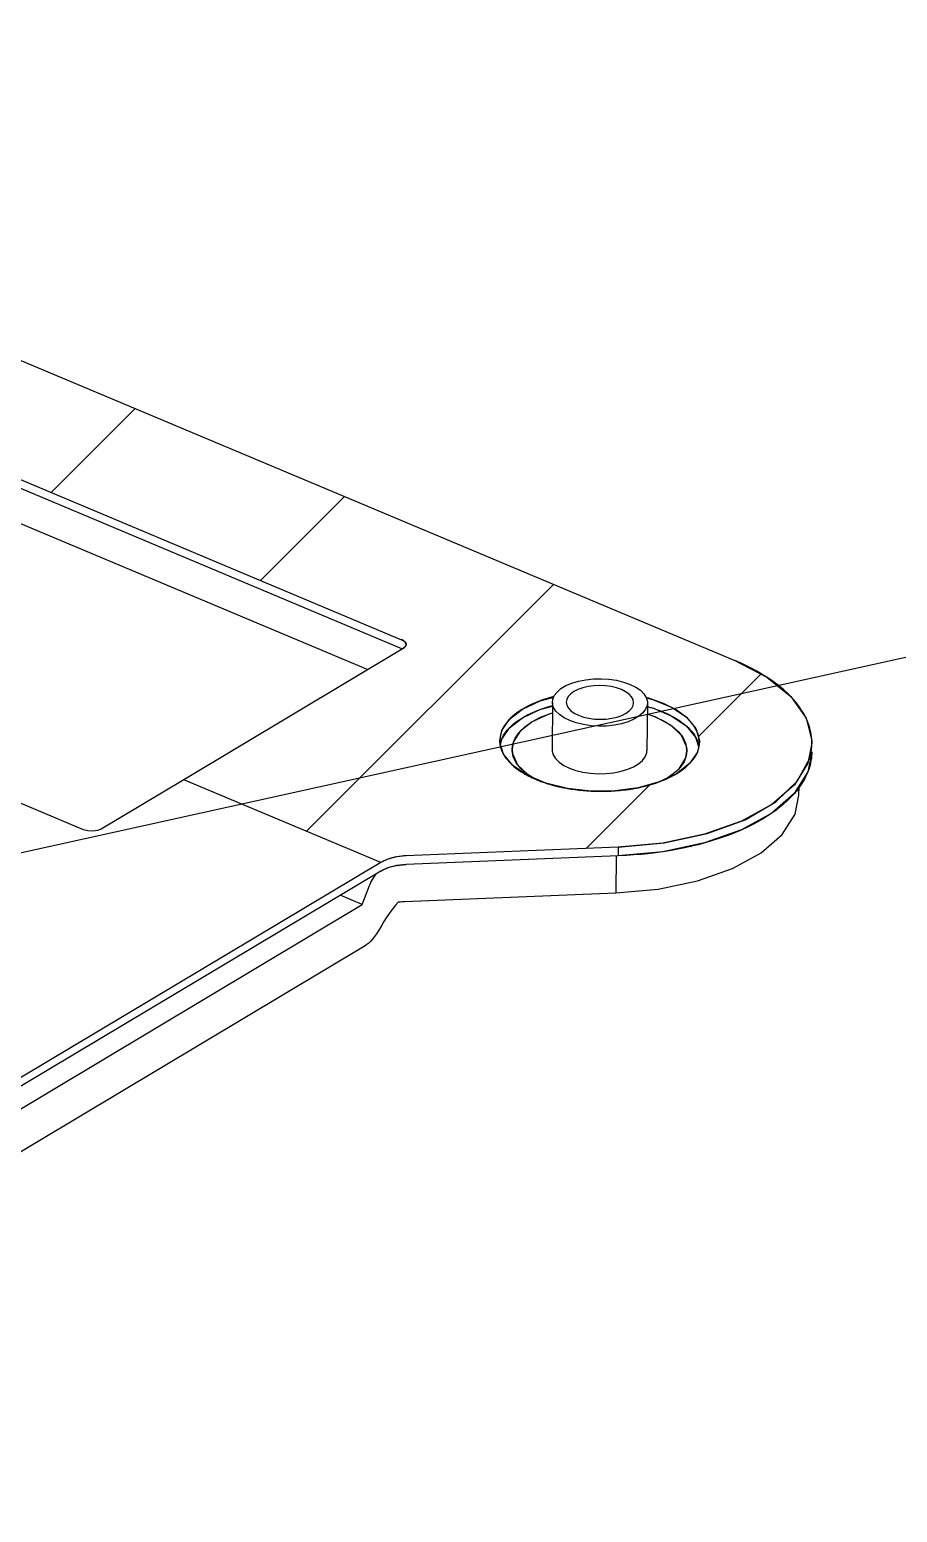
# Model space of a CAD drawing. Header units: millimetres. Extents: x 0 to 841, y 0 to 594.
# Drawn here: x 606.92 to 624.29, y 149.17 to 178.86 of the extents above; entities that cross this region are included whole.
import ezdxf

# ---------------------------------------------------------------- set-up
doc = ezdxf.new("R2010")
doc.units = ezdxf.units.MM
doc.header["$LTSCALE"] = 46.255
doc.layers.get('0').update_dxf_attribs({"linetype": 'CONTINUOUS'})
doc.layers.add('ASSEM_MEM', color=7, linetype='CONTINUOUS')
doc.styles.get("Standard").update_dxf_attribs({"font": 'txt', "width": 0.8})
doc.dimstyles.get("Standard").update_dxf_attribs({"dimtxt": 3, "dimasz": 2.1, "dimexe": 2, "dimexo": 1, "dimtad": 1, "dimzin": 0, "dimdsep": 46, "dimtxsty": 'STANDARD', "dimblk": '_FILLED', "dimblk1": '_FILLED', "dimblk2": '_FILLED', "dimcen": 0.09, "dimazin": 0, "dimtol": 1, "dimtp": 0.01, "dimtm": 0.01, "dimtfac": 1, "dimtofl": 0, "dimtmove": 0, "dimatfit": 3, "dimldrblk": '_FILLED', "dimfxl": 1, "dimtolj": 1, "dimtzin": 0, "dimarcsym": 0})

# ---------------------------------------------------------------- blocks, each defined once
blk = doc.blocks.new('_FILLED')
at = {"color": 0, "linetype": 'BYBLOCK'}
blk.add_solid([(0, 0), (-1, 0.167), (-1, -0.167)], dxfattribs=at)

msp = doc.modelspace()

# ---------------------------------------------------------------- linework, layer by layer
at = {"layer": 'ASSEM_MEM', "color": 7, "linetype": 'CONTINUOUS'}
for p, q in [((590.98, 178.863), (621.044, 166.227)), ((592.964, 175.642), (614.369, 166.645)), ((592.963, 175.469), (614.367, 166.472)), ((593.114, 174.698), (613.697, 166.047)), ((608.005, 162.839), (586.6, 171.835)), ((607.356, 169.593), (609.038, 171.274)), ((611.543, 167.833), (613.225, 169.514)), ((612.467, 162.809), (617.412, 167.754)), ((614.402, 166.469), (610.01, 163.842)), ((614.367, 166.472), (614.387, 166.46)), ((620.319, 164.715), (621.569, 165.965)), ((621.684, 165.894), (621.675, 165.9)), ((616.792, 165.257), (617.142, 165.421)), ((617.142, 165.421), (617.416, 165.497)), ((619.288, 165.482), (619.268, 165.487)), ((619.306, 165.476), (619.288, 165.482)), ((619.319, 165.473), (619.306, 165.476)), ((616.532, 165.056), (616.792, 165.257)), ((617.391, 165.397), (617.382, 164.445)), ((619.291, 165.38), (619.282, 164.427)), ((619.289, 165.16), (619.444, 165.104)), ((619.447, 165.103), (619.289, 165.154)), ((619.758, 164.933), (619.447, 165.103)), ((619.972, 164.73), (619.758, 164.933)), ((622.468, 165.072), (622.465, 165.079)), ((616.335, 164.589), (616.334, 164.628)), ((616.334, 164.614), (616.334, 164.602)), ((616.334, 164.602), (616.335, 164.596)), ((616.335, 164.596), (616.335, 164.587)), ((616.41, 164.35), (616.335, 164.589)), ((616.35, 164.54), (616.375, 164.656)), ((620.074, 164.507), (619.972, 164.73)), ((620.334, 164.59), (620.291, 164.39)), ((620.333, 164.575), (620.334, 164.589)), ((622.583, 164.613), (622.583, 164.626)), ((622.583, 164.598), (622.583, 164.613)), ((616.596, 164.126), (616.41, 164.35)), ((620.082, 164.42), (620.074, 164.507)), ((620.291, 164.39), (620.136, 164.163)), ((622.582, 164.396), (622.502, 163.997)), ((622.582, 164.397), (622.582, 164.392)), ((616.883, 163.931), (616.596, 164.126)), ((617.255, 163.775), (616.883, 163.931)), ((619.875, 163.961), (619.526, 163.798)), ((619.685, 163.872), (619.924, 164.061)), ((619.829, 163.972), (619.688, 163.874)), ((619.942, 164.082), (619.829, 163.972)), ((620.136, 164.163), (619.875, 163.961)), ((622.502, 163.997), (622.232, 163.564)), ((622.503, 164), (622.501, 163.994)), ((610.01, 163.842), (608.357, 162.853)), ((613.953, 162.185), (610.01, 163.842)), ((617.092, 163.834), (617.115, 163.825)), ((617.677, 163.669), (617.691, 163.667)), ((618.067, 162.463), (619.343, 163.739)), ((618.913, 163.648), (618.933, 163.651)), ((618.933, 163.651), (618.959, 163.655)), ((618.959, 163.655), (618.984, 163.659)), ((622.324, 163.533), (622.326, 163.714)), ((622.229, 163.561), (622.213, 163.543)), ((622.234, 163.567), (622.229, 163.561)), ((621.785, 163.173), (621.779, 163.169)), ((621.18, 162.838), (621.169, 162.834)), ((618.709, 162.489), (614.454, 162.317)), ((618.709, 162.489), (618.708, 162.316)), ((619.603, 162.572), (618.709, 162.489)), ((620.157, 162.504), (620.173, 162.519)), ((613.954, 162.186), (594.615, 150.619)), ((618.708, 162.316), (614.46, 162.144)), ((618.667, 162.317), (618.66, 161.574)), ((619.608, 162.4), (619.594, 162.398)), ((613.953, 162.013), (594.614, 150.445)), ((613.757, 161.79), (613.862, 161.958)), ((613.583, 161.342), (613.706, 161.668)), ((614.428, 161.402), (618.658, 161.574)), ((594.586, 149.979), (613.583, 161.342)), ((613.583, 161.342), (613.142, 161.528)), ((613.64, 160.515), (594.67, 149.168))]:
    msp.add_line(p, q, dxfattribs=at)
for points in [[(614.382, 166.64), (614.38, 166.641), (614.378, 166.642), (614.376, 166.643), (614.374, 166.643), (614.372, 166.644), (614.369, 166.645)], [(614.369, 166.645), (614.431, 166.607), (614.459, 166.56), (614.46, 166.548)], [(614.46, 166.548), (614.458, 166.565), (614.451, 166.581), (614.44, 166.597), (614.424, 166.613), (614.405, 166.627), (614.382, 166.64)], [(614.367, 166.472), (614.371, 166.471), (614.375, 166.469), (614.379, 166.467), (614.382, 166.465), (614.386, 166.464), (614.39, 166.462)], [(614.46, 166.548), (614.449, 166.512), (614.402, 166.469)], [(614.402, 166.469), (614.412, 166.475), (614.421, 166.482), (614.43, 166.489), (614.437, 166.497), (614.443, 166.504), (614.449, 166.512)], [(614.449, 166.512), (614.452, 166.517), (614.455, 166.523), (614.457, 166.529), (614.458, 166.535), (614.459, 166.541), (614.46, 166.548)], [(621.044, 166.227), (621.679, 165.897), (622.161, 165.507), (622.467, 165.076), (622.583, 164.623), (622.584, 164.57)], [(621.675, 165.9), (621.581, 165.958), (621.483, 166.014), (621.382, 166.069), (621.277, 166.122), (621.168, 166.173), (621.044, 166.227)], [(617.391, 165.397), (617.397, 165.448), (617.427, 165.525), (617.482, 165.598), (617.561, 165.665), (617.661, 165.725), (617.779, 165.775), (617.912, 165.815), (618.057, 165.844), (618.21, 165.86), (618.366, 165.863), (618.521, 165.854), (618.672, 165.832), (618.815, 165.797), (618.944, 165.751)], [(618.77, 165.646), (618.673, 165.68), (618.566, 165.705), (618.452, 165.721), (618.335, 165.726), (618.217, 165.721), (618.104, 165.706), (617.997, 165.681), (617.901, 165.648), (617.819, 165.606), (617.753, 165.558), (617.704, 165.505), (617.675, 165.449), (617.666, 165.395)], [(618.944, 165.751), (619.057, 165.696), (619.15, 165.632), (619.221, 165.562), (619.268, 165.487), (619.29, 165.408), (619.291, 165.38)], [(622.16, 165.508), (622.093, 165.575), (622.021, 165.64), (621.945, 165.705), (621.865, 165.768), (621.78, 165.829), (621.684, 165.894)], [(617.419, 165.505), (617.303, 165.474), (617.192, 165.438), (617.08, 165.397), (616.98, 165.355), (616.885, 165.309), (616.792, 165.257)], [(619.016, 165.382), (619.005, 165.446), (618.973, 165.502), (618.923, 165.556), (618.854, 165.604), (618.77, 165.646)], [(619.27, 165.479), (619.413, 165.444), (619.784, 165.288), (620.072, 165.092), (620.258, 164.868), (620.333, 164.63), (620.334, 164.59)], [(620.334, 164.589), (620.306, 164.763), (620.215, 164.935), (620.066, 165.097), (619.866, 165.242), (619.614, 165.369), (619.319, 165.473)], [(622.465, 165.079), (622.428, 165.151), (622.385, 165.222), (622.338, 165.293), (622.286, 165.363), (622.223, 165.439), (622.16, 165.508)], [(616.645, 165.157), (616.551, 165.075), (616.474, 164.99), (616.411, 164.898), (616.368, 164.806), (616.341, 164.71), (616.334, 164.614)], [(616.582, 164.452), (616.594, 164.55), (616.641, 164.672), (616.722, 164.79), (616.836, 164.9), (616.98, 165.001), (617.152, 165.091), (617.348, 165.167), (617.389, 165.178)], [(616.74, 165.225), (616.728, 165.216), (616.711, 165.205), (616.695, 165.194), (616.679, 165.183), (616.664, 165.171), (616.645, 165.157)], [(616.792, 165.257), (616.788, 165.254), (616.779, 165.249), (616.77, 165.244), (616.762, 165.238), (616.753, 165.233), (616.74, 165.225)], [(616.791, 165.084), (617.14, 165.248), (617.39, 165.317)], [(616.791, 165.084), (616.841, 165.113), (616.893, 165.141), (616.952, 165.17), (617.009, 165.195), (617.073, 165.222), (617.138, 165.247)], [(617.389, 165.175), (617.318, 165.156), (616.983, 165.003)], [(617.138, 165.247), (617.178, 165.261), (617.218, 165.274), (617.259, 165.287), (617.3, 165.3), (617.343, 165.312), (617.39, 165.325)], [(617.738, 165.026), (617.625, 165.081), (617.532, 165.145), (617.461, 165.216), (617.414, 165.29), (617.393, 165.369), (617.391, 165.397)], [(617.666, 165.395), (617.677, 165.332), (617.709, 165.275), (617.759, 165.221), (617.828, 165.173), (617.912, 165.131)], [(619.291, 165.38), (619.285, 165.33), (619.255, 165.252), (619.2, 165.179), (619.121, 165.112), (619.021, 165.052), (618.904, 165.002), (618.77, 164.962), (618.625, 164.933), (618.473, 164.917), (618.316, 164.914), (618.161, 164.923), (618.01, 164.946), (617.867, 164.98), (617.738, 165.026)], [(617.912, 165.131), (618.009, 165.097), (618.117, 165.072), (618.231, 165.056), (618.347, 165.051), (618.465, 165.056), (618.578, 165.071), (618.685, 165.096), (618.781, 165.129), (618.863, 165.171), (618.929, 165.219), (618.978, 165.272), (619.007, 165.329), (619.016, 165.382)], [(619.29, 165.301), (619.411, 165.271), (619.783, 165.114), (620.07, 164.919), (620.256, 164.695), (620.316, 164.506)], [(619.295, 165.306), (619.313, 165.301), (619.331, 165.296), (619.349, 165.29), (619.367, 165.285), (619.385, 165.279), (619.408, 165.272)], [(619.408, 165.272), (619.472, 165.25), (619.54, 165.225), (619.6, 165.201), (619.664, 165.173), (619.72, 165.147), (619.781, 165.116)], [(619.444, 165.104), (619.625, 165.017), (619.78, 164.918), (619.905, 164.809), (619.998, 164.693), (620.057, 164.571), (620.082, 164.447), (620.082, 164.42)], [(619.781, 165.116), (619.832, 165.087), (619.887, 165.055), (619.934, 165.024), (619.982, 164.99), (620.025, 164.957), (620.069, 164.92)], [(616.334, 164.628), (616.377, 164.829), (616.532, 165.056)], [(616.374, 164.654), (616.391, 164.691), (616.413, 164.731), (616.436, 164.768), (616.465, 164.807), (616.493, 164.842), (616.53, 164.882)], [(616.375, 164.656), (616.531, 164.883), (616.791, 165.084)], [(616.53, 164.882), (616.564, 164.916), (616.605, 164.952), (616.645, 164.985), (616.691, 165.019), (616.736, 165.05), (616.791, 165.084)], [(616.983, 165.003), (616.741, 164.811), (616.607, 164.594), (616.582, 164.452)], [(620.069, 164.92), (620.106, 164.886), (620.143, 164.848), (620.174, 164.813), (620.205, 164.773), (620.231, 164.737), (620.256, 164.696)], [(622.578, 164.692), (622.57, 164.751), (622.557, 164.817), (622.542, 164.876), (622.521, 164.942), (622.497, 165.008), (622.468, 165.072)], [(616.335, 164.587), (616.336, 164.577), (616.337, 164.566), (616.339, 164.552), (616.34, 164.542), (616.342, 164.531), (616.345, 164.516)], [(616.344, 164.559), (616.345, 164.562), (616.347, 164.569), (616.348, 164.576), (616.35, 164.583), (616.351, 164.587), (616.354, 164.595)], [(616.345, 164.516), (616.346, 164.513), (616.348, 164.506), (616.349, 164.499), (616.351, 164.492), (616.353, 164.485), (616.355, 164.476)], [(616.354, 164.595), (616.356, 164.602), (616.359, 164.613), (616.363, 164.623), (616.366, 164.633), (616.37, 164.644), (616.374, 164.654)], [(620.256, 164.696), (620.267, 164.675), (620.277, 164.655), (620.287, 164.635), (620.295, 164.614), (620.303, 164.593), (620.311, 164.569)], [(620.311, 164.569), (620.312, 164.565), (620.314, 164.558), (620.315, 164.552), (620.317, 164.545), (620.319, 164.538), (620.321, 164.529)], [(620.322, 164.486), (620.325, 164.5), (620.327, 164.514), (620.329, 164.528), (620.331, 164.542), (620.332, 164.559), (620.333, 164.575)], [(622.584, 164.57), (622.504, 164.17), (622.233, 163.737)], [(622.575, 164.441), (622.575, 164.448), (622.577, 164.463), (622.579, 164.478), (622.58, 164.493), (622.581, 164.507), (622.582, 164.524)], [(622.583, 164.626), (622.582, 164.633), (622.582, 164.641), (622.581, 164.655), (622.58, 164.663), (622.579, 164.678), (622.578, 164.692)], [(622.582, 164.524), (622.583, 164.532), (622.583, 164.539), (622.583, 164.546), (622.583, 164.554), (622.583, 164.561), (622.584, 164.57)], [(622.584, 164.57), (622.584, 164.577), (622.584, 164.585), (622.584, 164.592), (622.583, 164.598)], [(616.355, 164.476), (616.362, 164.456), (616.369, 164.435), (616.378, 164.414), (616.387, 164.394), (616.397, 164.374), (616.41, 164.35)], [(616.41, 164.35), (616.432, 164.313), (616.46, 164.273), (616.488, 164.237), (616.522, 164.198), (616.556, 164.164), (616.597, 164.126)], [(616.607, 164.301), (616.583, 164.426), (616.582, 164.452)], [(616.582, 164.452), (616.59, 164.365), (616.692, 164.142), (616.906, 163.939), (617.047, 163.862)], [(616.76, 164.063), (616.667, 164.179), (616.607, 164.301)], [(617.382, 164.445), (617.384, 164.416), (617.405, 164.338), (617.452, 164.264), (617.523, 164.193), (617.616, 164.129), (617.729, 164.073)], [(617.729, 164.073), (617.858, 164.028), (618, 163.993), (618.151, 163.971), (618.306, 163.961), (618.464, 163.965), (618.618, 163.981), (618.764, 164.01), (618.897, 164.05), (619.015, 164.101), (619.114, 164.161), (619.192, 164.228), (619.247, 164.301), (619.277, 164.378), (619.282, 164.427)], [(618.709, 162.489), (619.624, 162.575), (620.489, 162.762), (621.247, 163.041), (621.86, 163.398), (622.298, 163.816), (622.54, 164.275)], [(619.924, 164.061), (620.058, 164.279), (620.082, 164.42)], [(620.082, 164.42), (620.07, 164.322), (620.024, 164.2), (619.942, 164.082)], [(620.137, 164.164), (620.168, 164.198), (620.2, 164.237), (620.226, 164.273), (620.252, 164.313), (620.272, 164.349), (620.292, 164.392)], [(620.292, 164.392), (620.295, 164.399), (620.299, 164.409), (620.302, 164.419), (620.306, 164.429), (620.309, 164.44), (620.312, 164.45)], [(620.312, 164.45), (620.313, 164.453), (620.315, 164.46), (620.317, 164.467), (620.319, 164.474), (620.32, 164.477), (620.322, 164.486)], [(622.573, 164.268), (622.566, 164.223), (622.558, 164.179), (622.547, 164.135), (622.535, 164.091), (622.521, 164.047), (622.503, 164)], [(622.54, 164.275), (622.546, 164.297), (622.553, 164.326), (622.56, 164.355), (622.566, 164.385), (622.57, 164.407), (622.575, 164.441)], [(622.582, 164.392), (622.582, 164.377), (622.581, 164.355), (622.579, 164.333), (622.578, 164.31), (622.576, 164.296), (622.573, 164.268)], [(616.597, 164.126), (616.625, 164.101), (616.659, 164.075), (616.69, 164.051), (616.726, 164.025), (616.764, 164), (616.804, 163.976)], [(616.994, 163.884), (616.885, 163.954), (616.76, 164.063)], [(616.804, 163.976), (616.813, 163.97), (616.827, 163.962), (616.84, 163.954), (616.854, 163.946), (616.869, 163.939), (616.885, 163.93)], [(616.885, 163.93), (616.915, 163.914), (616.95, 163.897), (616.985, 163.88), (617.016, 163.866), (617.054, 163.85), (617.092, 163.834)], [(619.526, 163.798), (619.576, 163.817), (619.63, 163.839), (619.677, 163.859), (619.728, 163.883), (619.773, 163.905), (619.821, 163.93)], [(619.821, 163.93), (619.825, 163.933), (619.835, 163.938), (619.844, 163.943), (619.853, 163.948), (619.862, 163.953), (619.875, 163.961)], [(619.875, 163.961), (619.923, 163.991), (619.973, 164.025), (620.015, 164.056), (620.059, 164.092), (620.097, 164.125), (620.137, 164.164)], [(622.501, 163.994), (622.483, 163.95), (622.459, 163.9), (622.433, 163.85), (622.405, 163.8), (622.374, 163.751), (622.337, 163.697)], [(617.115, 163.825), (617.137, 163.816), (617.16, 163.808), (617.182, 163.8), (617.205, 163.791), (617.228, 163.783), (617.258, 163.774)], [(619.526, 163.798), (619.107, 163.681), (618.643, 163.619), (618.161, 163.614), (617.689, 163.667), (617.255, 163.775)], [(617.258, 163.774), (617.276, 163.768), (617.293, 163.762), (617.311, 163.757), (617.329, 163.751), (617.348, 163.746), (617.371, 163.739)], [(617.371, 163.739), (617.414, 163.727), (617.464, 163.715), (617.515, 163.702), (617.566, 163.691), (617.618, 163.68), (617.677, 163.669)], [(617.691, 163.667), (617.764, 163.654), (617.845, 163.643), (617.92, 163.634), (618.002, 163.625), (618.078, 163.619), (618.162, 163.614)], [(618.646, 163.619), (618.687, 163.622), (618.735, 163.627), (618.776, 163.631), (618.823, 163.636), (618.864, 163.641), (618.913, 163.648)], [(618.984, 163.659), (619.004, 163.662), (619.024, 163.666), (619.043, 163.669), (619.063, 163.673), (619.089, 163.678), (619.11, 163.682)], [(619.11, 163.682), (619.18, 163.697), (619.249, 163.714), (619.323, 163.733), (619.389, 163.752), (619.459, 163.775), (619.526, 163.798)], [(622.233, 163.737), (621.784, 163.344), (621.176, 163.009), (620.437, 162.748), (619.603, 162.572)], [(622.337, 163.697), (622.322, 163.677), (622.307, 163.656), (622.291, 163.635), (622.274, 163.615), (622.258, 163.594), (622.234, 163.567)], [(618.162, 163.614), (618.238, 163.611), (618.322, 163.609), (618.399, 163.609), (618.483, 163.611), (618.559, 163.614), (618.646, 163.619)], [(618.658, 161.574), (619.505, 161.651), (620.294, 161.815), (620.992, 162.061), (621.566, 162.376), (621.991, 162.745), (622.247, 163.152), (622.324, 163.533)], [(622.232, 163.564), (621.782, 163.171), (621.174, 162.836), (620.436, 162.575), (619.601, 162.399), (618.708, 162.316)], [(622.213, 163.543), (622.157, 163.483), (622.09, 163.417), (622.018, 163.353), (621.95, 163.296), (621.87, 163.234), (621.785, 163.173)], [(621.779, 163.169), (621.69, 163.11), (621.597, 163.053), (621.5, 162.997), (621.4, 162.944), (621.295, 162.892), (621.18, 162.838)], [(608.357, 162.853), (608.281, 162.823), (608.188, 162.809), (608.091, 162.815), (608.005, 162.839)], [(621.169, 162.834), (621.057, 162.786), (620.942, 162.74), (620.823, 162.697), (620.701, 162.655), (620.577, 162.616), (620.438, 162.575)], [(620.438, 162.575), (620.308, 162.54), (620.175, 162.508), (620.04, 162.478), (619.903, 162.45), (619.765, 162.425), (619.608, 162.4)], [(614.406, 162.314), (614.32, 162.304), (614.236, 162.29), (614.157, 162.27), (614.082, 162.246), (614.015, 162.218), (613.953, 162.185)], [(614.46, 162.144), (614.269, 162.123), (614.096, 162.078), (613.953, 162.013)], [(614.461, 162.317), (614.271, 162.296), (614.098, 162.252), (613.954, 162.186)], [(614.269, 162.123), (614.299, 162.128), (614.329, 162.132), (614.362, 162.136), (614.393, 162.139), (614.426, 162.142), (614.46, 162.144)], [(614.454, 162.317), (614.443, 162.316), (614.435, 162.316), (614.425, 162.315), (614.417, 162.314), (614.406, 162.314)], [(619.594, 162.398), (619.451, 162.378), (619.308, 162.36), (619.163, 162.346), (619.017, 162.334), (618.87, 162.324), (618.708, 162.316)], [(613.953, 162.013), (613.973, 162.025), (613.997, 162.037), (614.019, 162.048), (614.044, 162.059), (614.069, 162.068), (614.096, 162.079)], [(614.096, 162.079), (614.122, 162.087), (614.149, 162.095), (614.179, 162.103), (614.207, 162.11), (614.238, 162.117), (614.269, 162.123)], [(613.706, 161.668), (613.722, 161.709), (613.739, 161.75), (613.757, 161.79)], [(614.305, 161.393), (614.346, 161.397), (614.387, 161.4), (614.428, 161.402)], [(613.928, 160.849), (613.87, 160.756), (613.809, 160.674), (613.746, 160.603)], [(613.746, 160.603), (613.712, 160.569), (613.676, 160.539), (613.64, 160.515)]]:
    msp.add_lwpolyline(points, dxfattribs=at)
msp.add_ellipse((614.516, 160.133), major_axis=(0.639, 1.641), ratio=0.474598, start_param=0.897208, end_param=1.309684, dxfattribs=at)

# ---------------------------------------------------------------- leaders
at = {"color": 7, "linetype": 'CONTINUOUS'}
msp.add_leader([(600.859, 161.081), (668.352, 176.003)], dimstyle='STANDARD', override={"dimtad": 0, "dimldrblk": 'DOT'}, dxfattribs=at)

doc.saveas('drawing.dxf')
